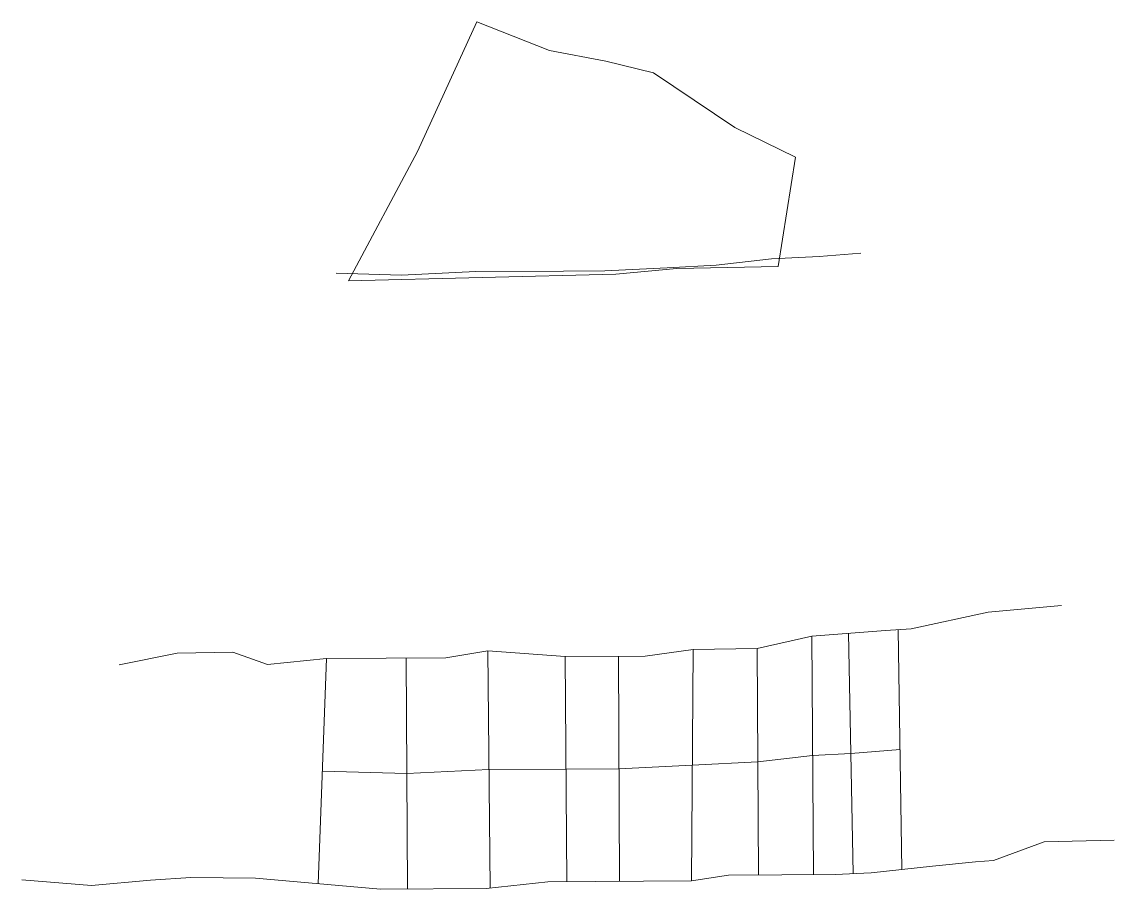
# Model space of a CAD drawing. Header units: inches. Extents: x 2 to 197762, y -33236 to 9.
# Drawn here: x 48252 to 50411, y -25728 to -24014 of the extents above; entities that cross this region are included whole.
import ezdxf

# ---------------------------------------------------------------- set-up
doc = ezdxf.new("R2010")
doc.units = ezdxf.units.IN
doc.header["$LTSCALE"] = 5
doc.header["$MEASUREMENT"] = 0
doc.layers.add('A-WALL', color=7, linetype='Continuous', lineweight=9)

msp = doc.modelspace()

# ---------------------------------------------------------------- linework, layer by layer
at = {"layer": 'A-WALL', "ltscale": 5}
for p, q in [((49813.22, -25227.65), (49816.27, -25699.04)), ((49885.95, -25222.25), (49894.95, -25697.11)), ((49984, -25215.22), (49990.96, -25688.77)), ((49575.34, -25711.06), (49578.48, -25254.24)), ((49704.9, -25252.47), (49707.8, -25699.74)), ((48837.44, -25717.03), (48853.93, -25271.95)), ((49014.33, -25727.38), (49011.46, -25270.96)), ((49172.67, -25256.91), (49177.23, -25725.4)), ((49325.54, -25268.14), (49329.31, -25713.15)), ((49433.28, -25712.27), (49430.91, -25267.58))]:
    msp.add_line(p, q, dxfattribs=at)
for points in [[(49151.31, -24013.93), (49034.17, -24269.88), (48897.37, -24525.62), (49426.04, -24512.83), (49426.04, -24512.83), (49546.21, -24501.25), (49746.79, -24497.52), (49781.06, -24281.34), (49661.28, -24222.86), (49500.48, -24114.9), (49406.42, -24091.88), (49294.76, -24070.6), (49151.31, -24013.93)], [(48873.21, -24510.87), (49002.34, -24514.49), (49148.99, -24507.24), (49322.38, -24506.65), (49404.02, -24506.09), (49527.56, -24499.89), (49623.9, -24495.02), (49733.34, -24482.14), (49827.79, -24477.56), (49909.8, -24471.07)], [(48444.54, -25284.36), (48559.29, -25261.43), (48668.76, -25259.41), (48737.36, -25283.57), (48853.93, -25271.95), (49089.66, -25270.46), (49172.67, -25256.91), (49325.54, -25268.14), (49483.87, -25267.29), (49578.48, -25254.24), (49704.9, -25252.47), (49813.22, -25227.65), (49958.67, -25216.84), (50009.33, -25213.61), (50161.81, -25180.38), (50306.36, -25167.22)], [(48845.68, -25494.49), (49012.89, -25499.17), (49174.95, -25491.15), (49327.42, -25490.64), (49432.09, -25489.92), (49576.91, -25482.65), (49706.35, -25476.1), (49814.75, -25463.35), (49890.45, -25459.68), (49987.48, -25452)], [(48252.01, -25709.56), (48389.97, -25720.87), (48506.19, -25710.22), (48585.92, -25705.01), (48713.83, -25706.28), (48961.05, -25727.78), (49169.43, -25726.22), (49291.21, -25713.47), (49575.34, -25711.06), (49648.33, -25700.13), (49859.37, -25698.76), (49930.54, -25695.47), (50051.39, -25682.07), (50136.84, -25674.03), (50172.33, -25671.08), (50272.04, -25634.23), (50410.67, -25631.26)]]:
    msp.add_lwpolyline(points, dxfattribs=at)

doc.saveas('drawing.dxf')
